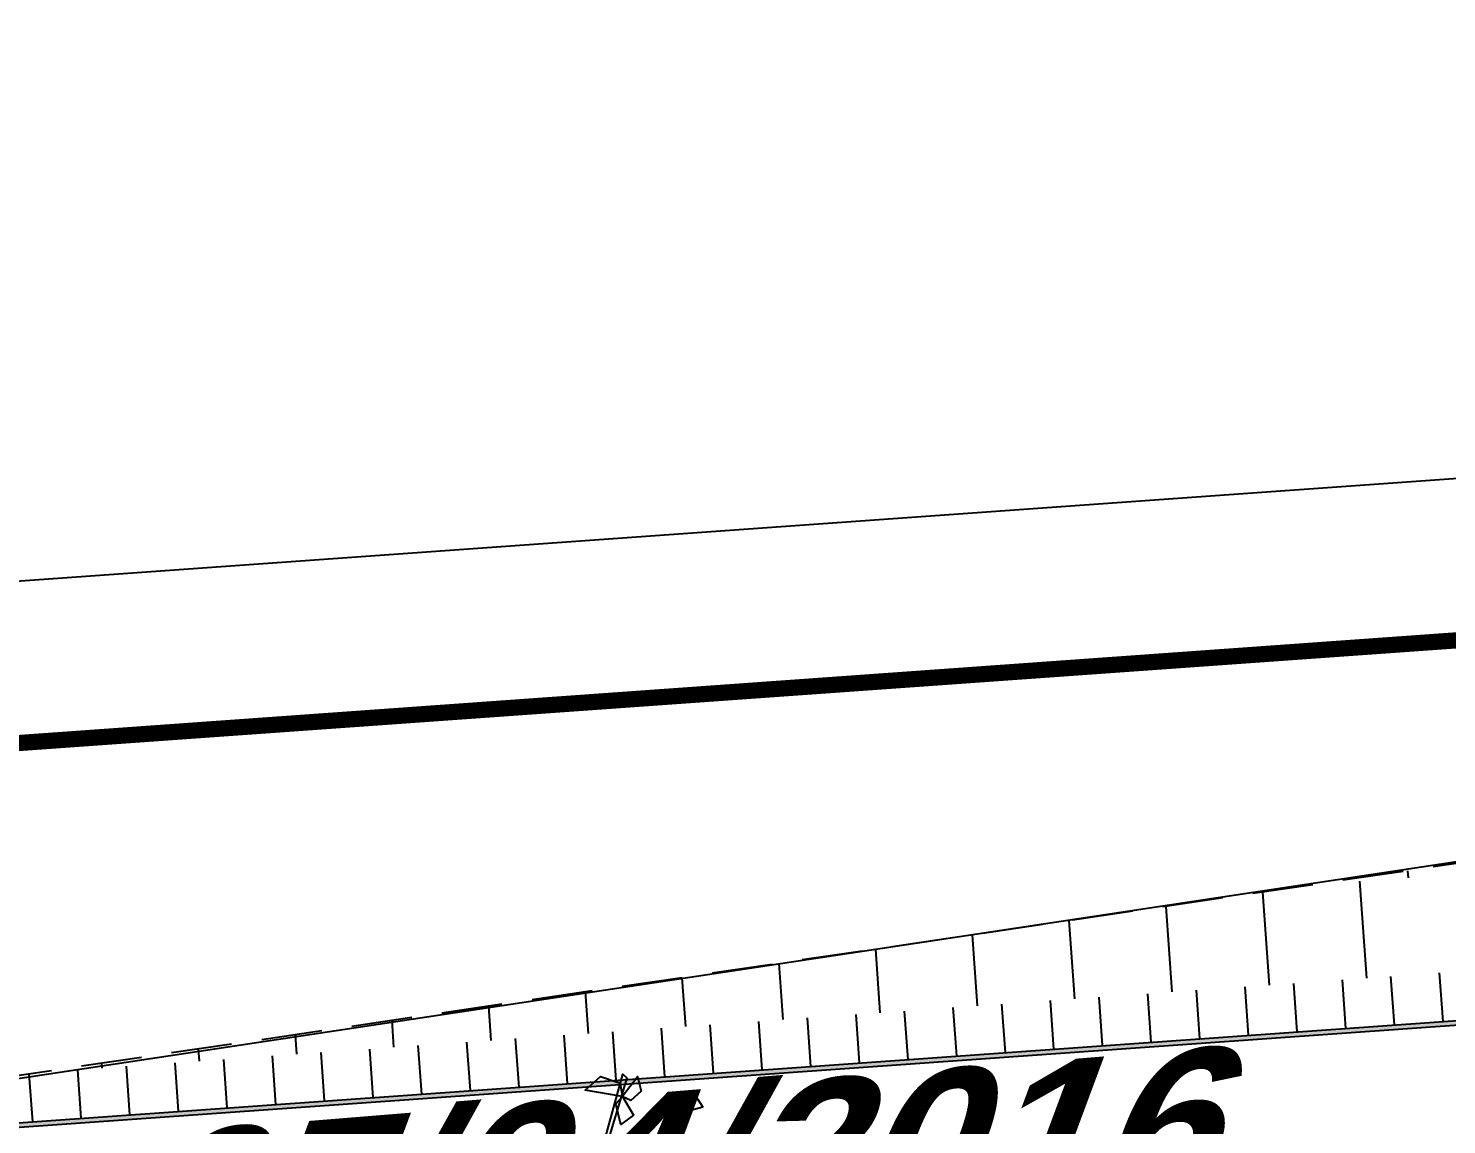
# Model space of a CAD drawing. Header units: metres. Extents: x 1851758 to 1852050, y 5187822 to 5188223.
# Drawn here: x 1851926.64 to 1851935.4, y 5187885.81 to 5187892.58 of the extents above; entities that cross this region are included whole.
import ezdxf
from ezdxf.enums import TextEntityAlignment as Align

# ---------------------------------------------------------------- set-up
doc = ezdxf.new("R2010")
doc.units = ezdxf.units.M
doc.header["$LTSCALE"] = 2.5
doc.linetypes.add('L8', pattern=[0.225, 0.15, -0.075])
for name, color, linetype, lineweight in [('PAR_ALIGNT_TXT', 1, 'CONTINUOUS', 15), ('PRO_PAR', 1, 'CONTINUOUS', 35), ('PRO_PAR_DA', 1, 'CONTINUOUS', 35), ('PRO_PAR_SURF', 157, 'CONTINUOUS', 20)]:
    doc.layers.add(name, color=color, linetype=linetype, lineweight=lineweight)
for name, color, linetype in [('PFM_VRD ET 2D', 7, 'CONTINUOUS'), ('PRO_VOI', 7, 'CONTINUOUS'), ('PRO_VOI_PLANCHETTES', 232, 'CONTINUOUS'), ('PRO_VOI_VEG', 81, 'CONTINUOUS')]:
    doc.layers.add(name, color=color, linetype=linetype)
doc.layers.add('PRO_PAR_CONT_DA', color=40, linetype='CONTINUOUS', plot=False)
doc.layers.add('PRO_PAR_CONT_DA_D', color=7, linetype='CONTINUOUS', plot=False)
doc.styles.add('ARIAL_IT_B', font='arialbd.ttf', dxfattribs={"width": 1.1, "oblique": 25.02})

# ---------------------------------------------------------------- blocks, each defined once
blk = doc.blocks.new('arbre4')
at = {"layer": 'PRO_VOI_VEG', "linetype": 'ByBlock', "lineweight": -2, "extrusion": (-0.095442, 0.360509, 0.92786), "elevation": 6.922, "flags": 128}
blk.add_lwpolyline([(-1.838, -1.958), (-1.43, -2.203), (-1.665, -2.309), (-1.869, -2.134), (-1.838, -1.958)], close=True, dxfattribs=at)
at = {"layer": 'PRO_VOI_VEG', "color": 42, "linetype": 'ByBlock', "lineweight": -2, "extrusion": (-7.94843e-09, -0.83205, 0.5547), "elevation": 0.638, "flags": 128}
blk.add_lwpolyline([(0.349, 8.334), (0.681, 9.969), (0.725, 9.875), (0.371, 8.24), (0.349, 8.334)], close=True, dxfattribs=at)
at = {"layer": 'PRO_VOI_VEG', "linetype": 'ByBlock', "lineweight": -2, "extrusion": (0.632852, 0.167542, 0.755929), "elevation": 5.506, "flags": 128}
blk.add_lwpolyline([(4.398, 2.337), (4.571, 1.994), (4.385, 2.019), (4.317, 2.227), (4.398, 2.337)], close=True, dxfattribs=at)
at = {"layer": 'PRO_VOI_VEG', "linetype": 'ByBlock', "lineweight": -2, "extrusion": (0.843665, 0.223353, 0.488205), "elevation": 4.162, "flags": 128}
blk.add_lwpolyline([(4.398, 3.675), (4.136, 3.569), (4.08, 3.946), (4.341, 3.888), (4.398, 3.675)], close=True, dxfattribs=at)
at = {"layer": 'PRO_VOI_VEG', "linetype": 'ByBlock', "lineweight": -2, "extrusion": (9.90253e-10, -0.872729, 0.488205), "elevation": -0.402, "flags": 128}
blk.add_lwpolyline([(1.633, 8.525), (1.37, 8.42), (1.314, 8.796), (1.575, 8.738), (1.633, 8.525)], close=True, dxfattribs=at)

msp = doc.modelspace()

# ---------------------------------------------------------------- hatches: boundary and pattern name
at = {"layer": 'PRO_VOI_PLANCHETTES'}
h = msp.add_hatch(color=256, dxfattribs=at)
h.dxf.hatch_style = 1
h.paths.add_polyline_path([(1851899.1364, 5187902.8628), (1851900.494, 5187883.9652), (1851977.1871, 5187889.4194), (1851978.221, 5187892.2356), (1851977.132, 5187910.471), (1851977.1619, 5187910.4732), (1851978.2513, 5187892.2311), (1851977.2085, 5187889.3908), (1851900.4662, 5187883.9331), (1851899.1065, 5187902.8607)])

# ---------------------------------------------------------------- linework, layer by layer
at = {"layer": 'PFM_VRD ET 2D', "flags": 128}
msp.add_lwpolyline([(1851938.8167, 5187906.9885), (1851932.2574, 5187906.617), (1851924.7604, 5187906.2949), (1851916.4491, 5187905.7479), (1851909.0035, 5187905.0533), (1851900.8231, 5187904.5104), (1851899.4658, 5187904.4673), (1851899.5085, 5187902.8896), (1851899.3993, 5187902.6352), (1851899.3773, 5187902.6262), (1851899.486, 5187902.5321), (1851899.6471, 5187896.3872), (1851899.7193, 5187894.3298), (1851899.7751, 5187893.7965), (1851901.0772, 5187884.5996), (1851904.2049, 5187884.6709), (1851906.996, 5187884.8178), (1851919.3461, 5187885.4965), (1851921.271, 5187885.5086), (1851922.7669, 5187885.5191), (1851936.1333, 5187887.5345)], dxfattribs=at)
at = {"layer": 'PRO_PAR', "const_width": 0.1, "flags": 128}
msp.add_lwpolyline([(1851900.327, 5187886.29), (1851978.0774, 5187891.8445)], dxfattribs=at)
at = {"layer": 'PRO_PAR_CONT_DA', "flags": 128}
msp.add_lwpolyline([(1851978.0774, 5187891.8445), (1851978.221, 5187892.2356), (1851977.132, 5187910.471), (1851898.9931, 5187904.8577), (1851900.327, 5187886.29)], close=True, dxfattribs=at)
at = {"layer": 'PRO_PAR_CONT_DA_D', "flags": 128}
msp.add_lwpolyline([(1851977.1865, 5187892.7834), (1851976.1941, 5187909.4011), (1851900.0622, 5187903.9319), (1851901.2528, 5187887.3587)], close=True, dxfattribs=at)
at = {"layer": 'PRO_PAR_DA', "flags": 128}
msp.add_lwpolyline([(1851900.327, 5187886.29), (1851978.0774, 5187891.8445)], dxfattribs=at)
at = {"layer": 'PRO_PAR_SURF', "flags": 128}
for points in [[(1851898.9931, 5187904.8577), (1851977.132, 5187910.471), (1851978.221, 5187892.2356), (1851977.1871, 5187889.4194), (1851900.494, 5187883.9652)], [(1851977.132, 5187910.471), (1851898.9931, 5187904.8577), (1851900.494, 5187883.9652), (1851977.1871, 5187889.4194), (1851978.221, 5187892.2356)], [(1851977.132, 5187910.471), (1851978.221, 5187892.2356), (1851978.0774, 5187891.8445), (1851900.327, 5187886.29), (1851898.9931, 5187904.8577)]]:
    msp.add_lwpolyline(points, close=True, dxfattribs=at)
at = {"layer": 'PRO_VOI', "color": 32}
for p, q in [((1851934.9081, 5187886.7134, 297.2628), (1851934.8655, 5187887.3119, 297.2628)), ((1851935.1659, 5187887.3332, 297.2628), (1851935.1627, 5187887.3772, 297.2628)), ((1851934.3073, 5187886.6706, 297.2628), (1851934.2665, 5187887.245, 297.2628)), ((1851933.7066, 5187886.6279, 297.2628), (1851933.669, 5187887.1569, 297.2628)), ((1851933.1059, 5187886.5852, 297.2628), (1851933.0715, 5187887.0688, 297.2628)), ((1851932.5052, 5187886.5425, 297.2628), (1851932.474, 5187886.9807, 297.2628)), ((1851931.9045, 5187886.4998, 297.2628), (1851931.8765, 5187886.8926, 297.2628)), ((1851931.3037, 5187886.457, 297.2628), (1851931.279, 5187886.8045, 297.2628)), ((1851930.703, 5187886.4143, 297.2628), (1851930.6815, 5187886.7164, 297.2628)), ((1851934.7792, 5187886.4034, 297.2628), (1851934.7579, 5187886.7027, 297.2628)), ((1851935.0795, 5187886.4248, 297.2628), (1851935.0582, 5187886.724, 297.2628)), ((1851935.3799, 5187886.4462, 297.2628), (1851935.3586, 5187886.7454, 297.2628)), ((1851930.1023, 5187886.3716, 297.2628), (1851930.084, 5187886.6283, 297.2628)), ((1851933.2774, 5187886.2966, 297.2628), (1851933.2561, 5187886.5959, 297.2628)), ((1851933.5777, 5187886.318, 297.2628), (1851933.5564, 5187886.6172, 297.2628)), ((1851933.8781, 5187886.3394, 297.2628), (1851933.8568, 5187886.6386, 297.2628)), ((1851934.1784, 5187886.3607, 297.2628), (1851934.1572, 5187886.66, 297.2628)), ((1851934.4788, 5187886.3821, 297.2628), (1851934.4575, 5187886.6813, 297.2628)), ((1851929.5016, 5187886.3289, 297.2628), (1851929.4865, 5187886.5402, 297.2628)), ((1851932.0759, 5187886.2112, 297.2628), (1851932.0546, 5187886.5104, 297.2628)), ((1851932.3763, 5187886.2326, 297.2628), (1851932.355, 5187886.5318, 297.2628)), ((1851932.6766, 5187886.2539, 297.2628), (1851932.6554, 5187886.5532, 297.2628)), ((1851932.977, 5187886.2753, 297.2628), (1851932.9557, 5187886.5745, 297.2628)), ((1851928.9008, 5187886.2862, 297.2628), (1851928.889, 5187886.4521, 297.2628)), ((1851930.8745, 5187886.1258, 297.2628), (1851930.8532, 5187886.425, 297.2628)), ((1851931.1748, 5187886.1471, 297.2628), (1851931.1536, 5187886.4464, 297.2628)), ((1851931.4752, 5187886.1685, 297.2628), (1851931.4539, 5187886.4677, 297.2628)), ((1851931.7756, 5187886.1898, 297.2628), (1851931.7543, 5187886.4891, 297.2628)), ((1851928.3001, 5187886.2434, 297.2628), (1851928.2916, 5187886.364, 297.2628)), ((1851929.673, 5187886.0403, 297.2628), (1851929.6517, 5187886.3396, 297.2628)), ((1851929.9734, 5187886.0617, 297.2628), (1851929.9521, 5187886.3609, 297.2628)), ((1851930.2738, 5187886.083, 297.2628), (1851930.2525, 5187886.3823, 297.2628)), ((1851930.5741, 5187886.1044, 297.2628), (1851930.5528, 5187886.4036, 297.2628)), ((1851927.6994, 5187886.2007, 297.2628), (1851927.6941, 5187886.2759, 297.2628)), ((1851928.4716, 5187885.9549, 297.2628), (1851928.4503, 5187886.2541, 297.2628)), ((1851928.7719, 5187885.9762, 297.2628), (1851928.7507, 5187886.2755, 297.2628)), ((1851929.0723, 5187885.9976, 297.2628), (1851929.051, 5187886.2968, 297.2628)), ((1851929.3727, 5187886.0189, 297.2628), (1851929.3514, 5187886.3182, 297.2628)), ((1851927.0987, 5187886.158, 297.2628), (1851927.0966, 5187886.1878, 297.2628)), ((1851927.2701, 5187885.8694, 297.2628), (1851927.2489, 5187886.1687, 297.2628)), ((1851927.5705, 5187885.8908, 297.2628), (1851927.5492, 5187886.19, 297.2628)), ((1851927.8709, 5187885.9121, 297.2628), (1851927.8496, 5187886.2114, 297.2628)), ((1851928.1712, 5187885.9335, 297.2628), (1851928.1499, 5187886.2328, 297.2628)), ((1851926.6694, 5187885.8267, 297.2628), (1851926.6484, 5187886.1217, 297.2628)), ((1851926.9698, 5187885.8481, 297.2628), (1851926.9485, 5187886.1473, 297.2628))]:
    msp.add_line(p, q, dxfattribs=at)
at = {"layer": 'PRO_VOI', "flags": 128}
msp.add_lwpolyline([(1851900.327, 5187886.29), (1851900.494, 5187883.9652), (1851977.1871, 5187889.4194), (1851978.0774, 5187891.8445)], dxfattribs=at)
at = {"layer": 'PRO_VOI', "color": 34, "linetype": 'L8', "elevation": 297.2628, "flags": 128}
msp.add_lwpolyline([(1851973.826, 5187889.1803), (1851971.3652, 5187889.5105), (1851969.1311, 5187889.4834), (1851953.17, 5187889.152), (1851939.0686, 5187887.9532), (1851922.7647, 5187885.549)], dxfattribs=at)
at = {"layer": 'PRO_VOI_PLANCHETTES', "flags": 128}
msp.add_lwpolyline([(1851899.1364, 5187902.8628), (1851900.494, 5187883.9652), (1851977.1871, 5187889.4194), (1851978.221, 5187892.2356), (1851977.132, 5187910.471), (1851977.1619, 5187910.4732), (1851978.2513, 5187892.2311), (1851977.2085, 5187889.3908), (1851900.4662, 5187883.9331), (1851899.1065, 5187902.8607)], close=True, dxfattribs=at)

# ---------------------------------------------------------------- block references
at = {"layer": 'PRO_VOI_VEG', "xscale": 0.5, "yscale": 0.5, "zscale": 0.5, "rotation": 4.640794973699927}
msp.add_blockref('arbre4', (1851930.1776, 5187883.6024), dxfattribs=at)

# ---------------------------------------------------------------- texts
at = {"layer": 'PAR_ALIGNT_TXT', "style": 'ARIAL_IT_B', "oblique": 25.02, "width": 1.1}
msp.add_text('Alignement validé par la mairie de TRAMOYES le 07/04/2016', height=0.875, rotation=4.64079, dxfattribs=at).set_placement((1851914.8145, 5187884.1853), align=Align.MIDDLE)

doc.saveas('drawing.dxf')
